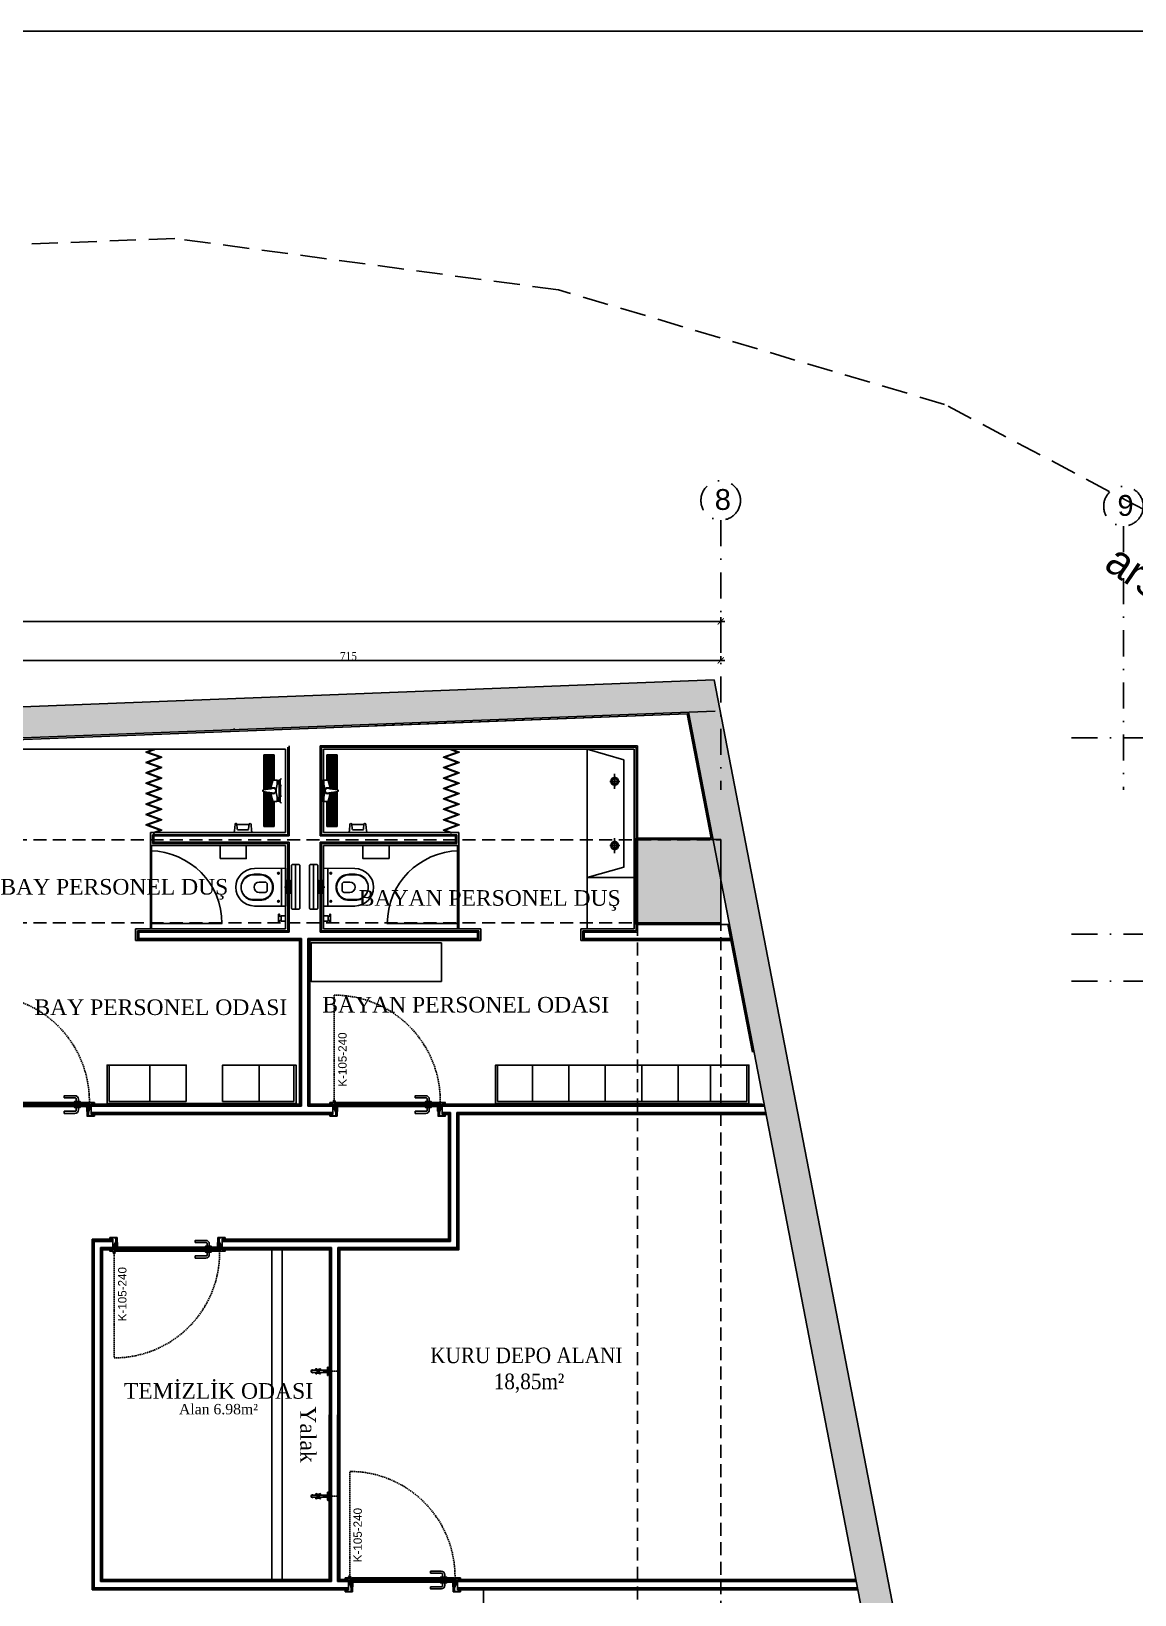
# Model space of a CAD drawing. Header units: millimetres. Extents: x -29311 to -3405, y 28913 to 42880.
# Drawn here: x -14848 to -13788, y 40453 to 41955 of the extents above; entities that cross this region are included whole.
import ezdxf
from ezdxf.enums import TextEntityAlignment as Align

# ---------------------------------------------------------------- set-up
doc = ezdxf.new("R2010")
doc.units = ezdxf.units.MM
for name, pattern in [('( Hidden )', [0.375, 0.25, -0.125]), ('ACAD_ISO07W100', [3, 0, -3]), ('AM_DIN_G_W050', [13.75, 9.75, -1.5, 1, -1.5]), ('CENTER2', [1.125, 0.75, -0.125, 0.125, -0.125]), ('DASHDOT', [1, 0.5, -0.25, 0, -0.25]), ('DASHDOT2', [0.5, 0.25, -0.125, 0, -0.125]), ('HIDDEN', [0.375, 0.25, -0.125])]:
    doc.linetypes.add(name, pattern=pattern)
for name, color, linetype in [('A-AKS', 57, 'DASHDOT'), ('A-AKS.', 57, 'DASHDOT2'), ('A-BA', 1, 'Continuous'), ('A-BA-HIDDEN', 136, 'HIDDEN'), ('A-DUVAR-ALCIPAN', 9, 'Continuous'), ('A-KAPI', 214, 'Continuous'), ('A-KAPI-AHSAP', 245, 'Continuous'), ('A-KAPI-AKSESUAR', 206, 'Continuous'), ('A-KAPI-METAL', 84, 'Continuous'), ('A-KAPI-PROFIL', 206, 'Continuous'), ('A-KAPLAMA-SERAMIK', 31, 'Continuous'), ('A-MERDIVEN', 125, 'Continuous'), ('A-MK-DRENAJ', 146, 'Continuous'), ('A-SIVA-ALCIPAN', 247, 'Continuous'), ('A-SIVA-IC', 97, 'Continuous'), ('A-TEFRIS', 251, 'Continuous'), ('A-TEFRIS-SABIT', 177, 'Continuous'), ('A-YAZI', 136, 'Continuous'), ('Duvar-200 cm', 7, 'Continuous'), ('level', 10, 'Continuous'), ('vaz_bina2', 161, 'Continuous'), ('yazı1', 7, 'Continuous'), ('Yazılar', 253, 'Continuous')]:
    doc.layers.add(name, color=color, linetype=linetype)
for name, color, linetype, lineweight in [('MS_GORINCE', 251, 'Continuous', 0), ('olcu-plan', 7, 'Continuous', 20), ('s-depo', 140, 'Continuous', 25), ('tarama-betonarme', 252, 'Continuous', 13), ('TES_SU', 150, 'Continuous', 25)]:
    doc.layers.add(name, color=color, linetype=linetype, lineweight=lineweight)
doc.styles.add('HA_SMART', font='')
doc.styles.get("Standard").update_dxf_attribs({"font": 'arial.ttf'})
doc.styles.add('text1', font='arial.ttf')
doc.styles.add('YAZ-50', font='times.ttf', dxfattribs={"width": 0.9})
doc.styles.get('HA_SMART').set_extended_font_data('Sakkal Majalla')
doc.dimstyles.new('1-50-plan', dxfattribs={"dimtxt": 8, "dimasz": 6, "dimexe": 4, "dimexo": 4, "dimgap": 0.00625, "dimtad": 1, "dimdec": 0, "dimrnd": 0.0005, "dimzin": 9, "dimdsep": 46, "dimtxsty": 'YAZ-50', "dimblk": 'ARCHTICK', "dimcen": 0.025, "dimdle": 4, "dimadec": 0, "dimazin": 0, "dimtfac": 1, "dimtdec": 0, "dimtmove": 0, "dimatfit": 3, "dimfxl": 30, "dimfxlon": 1, "dimarcsym": 0})
pattern_1 = [(45, (-65876.5644, 54657.0166), (-4.4194174, 4.4194174), []), (45, (-65872.145, 54657.0166), (-4.4194174, 4.4194174), [7.8125, -1.5625, 0, -1.5625])]

# ---------------------------------------------------------------- blocks, each defined once
blk = doc.blocks.new('ANTET')
at = {"layer": 'Yazılar', "elevation": 0}
blk.add_lwpolyline([(-18397.88, -50768.01), (-14785.5, -50768.01), (-14785.5, -52468.87), (-18397.88, -52468.87)], close=True, dxfattribs=at)
blk = doc.blocks.new('_ArchTick')
at = {"color": 0, "linetype": 'ByBlock', "const_width": 0.15}
blk.add_lwpolyline([(-0.5, -0.5), (0.5, 0.5)], dxfattribs=at)
blk = doc.blocks.new('*D548')
at = {"layer": 'DEFPOINTS', "color": 0, "transparency": 16777216}
for p in [(-14901.2, 41354.4), (-14185.7, 41350.4), (-14185.7, 41350.4)]:
    blk.add_point(p, dxfattribs=at)
at = {"layer": 'olcu-plan', "color": 0, "lineweight": -2, "transparency": 16777216}
for p, q in [((-14905.2, 41350.4), (-14181.7, 41350.4)), ((-14901.2, 41350.4), (-14901.2, 41346.4)), ((-14185.7, 41350.4), (-14185.7, 41354.4))]:
    blk.add_line(p, q, dxfattribs=at)
at = {"layer": 'olcu-plan', "color": 0, "lineweight": -2, "transparency": 16777216, "xscale": 6, "yscale": 6, "zscale": 6, "rotation": 180}
blk.add_blockref('_ArchTick', (-14901.2, 41350.4), dxfattribs=at)
at = {"layer": 'olcu-plan', "color": 0, "lineweight": -2, "transparency": 16777216, "xscale": 6, "yscale": 6, "zscale": 6}
blk.add_blockref('_ArchTick', (-14185.7, 41350.4), dxfattribs=at)
at = {"layer": 'olcu-plan', "color": 0, "transparency": 16777216, "insert": (-14543.5, 41354.5), "char_height": 8, "attachment_point": 5, "style": 'YAZ-50'}
blk.add_mtext('715', dxfattribs=at)
blk = doc.blocks.new('*D549')
at = {"layer": 'DEFPOINTS', "color": 0, "transparency": 16777216}
for p in [(-14185.7, 41387.8), (-14185.7, 41350.4), (-19055.3, 41320.3)]:
    blk.add_point(p, dxfattribs=at)
at = {"layer": 'olcu-plan', "color": 0, "lineweight": -2, "transparency": 16777216}
for p, q in [((-19059.3, 41387.8), (-14181.7, 41387.8)), ((-19055.3, 41357.8), (-19055.3, 41391.8)), ((-14185.7, 41357.8), (-14185.7, 41391.8))]:
    blk.add_line(p, q, dxfattribs=at)
at = {"layer": 'olcu-plan', "color": 0, "lineweight": -2, "transparency": 16777216, "xscale": 6, "yscale": 6, "zscale": 6, "rotation": 180}
blk.add_blockref('_ArchTick', (-19055.3, 41387.8), dxfattribs=at)
at = {"layer": 'olcu-plan', "color": 0, "lineweight": -2, "transparency": 16777216, "xscale": 6, "yscale": 6, "zscale": 6}
blk.add_blockref('_ArchTick', (-14185.7, 41387.8), dxfattribs=at)
at = {"layer": 'olcu-plan', "color": 0, "transparency": 16777216, "insert": (-16620.5, 41391.9), "char_height": 8, "attachment_point": 5, "style": 'YAZ-50'}
blk.add_mtext('4870', dxfattribs=at)
blk = doc.blocks.new('AKS')
at = {"layer": 'A-AKS.', "ltscale": 100}
for p, q in [((4869.5, 2314), (4869.5, 2054.9)), ((5256.6, 2308.4), (5256.6, 2054.9)), ((5206.6, 2104.9), (5403.8, 2104.9)), ((5206.6, 1916.2), (5403.8, 1916.2)), ((5206.6, 1871.2), (5403.8, 1871.2))]:
    blk.add_line(p, q, dxfattribs=at)
for centre in [(4869.5, 2333), (5256.6, 2327.4)]:
    blk.add_circle(centre, 19, dxfattribs=at)
at = {"layer": 'A-AKS.', "ltscale": 100, "char_height": 20, "width": 18.894, "attachment_point": 1, "style": 'text1'}
for s, insert in [('8', (4863.8, 2343.9)), ('9', (5250.8, 2338.2))]:
    blk.add_mtext(s, dxfattribs=dict(at, insert=insert))
blk = doc.blocks.new('2. bodrum kat kirişileri')
at = {"layer": 'A-BA-HIDDEN', "ltscale": 50}
for points in [[(146.6, -21214.6), (3432.1, -21214.6), (3432.1, -22464.9)], [(146.6, -21294.6), (3352.1, -21294.6), (3352.1, -22464.9)]]:
    blk.add_lwpolyline(points, dxfattribs=at)
blk = doc.blocks.new('A$C1989330F')
at = {"layer": 'A-KAPI-AKSESUAR'}
blk.add_lwpolyline([(28, 0), (-28, 0), (-28, -8), (28, -8)], close=True, dxfattribs=at)
blk.add_lwpolyline([(-125, -45), (-20, -45, 0.414214), (-10, -35), (-10, -8), (10, -8), (10, -32, -0.414214), (-23, -65), (-125, -65)], format="xyb", close=True, dxfattribs=at)
blk = doc.blocks.new('*U501')
at = {"ltscale": 12}
h = blk.add_hatch(dxfattribs=at)
h.set_pattern_fill('ANSI31', color=8, scale=5, angle=45)
h.set_pattern_definition([(90, (48.085, 20), (-15.875, 3e-15), [])])
h.paths.add_polyline_path([(1004, -130), (44, -130), (44, -160), (1004, -160)])
at = {"color": 8, "linetype": 'HIDDEN', "ltscale": 50}
blk.add_lwpolyline([(13, -176), (13, -1189, 0.417281), (1025, -166)], format="xyb", dxfattribs=at)
at = {"layer": 'A-KAPI-AHSAP'}
for points in [[(44, -165), (34, -165), (34, -148), (34, -148), (34, -125), (44, -125), (44, -165)], [(44, -125), (1004, -125)], [(1004, -165), (1004, -125), (1014, -125), (1014, -165), (1014, -165), (1014, -165), (1004, -165)], [(1004, -165), (44, -165)]]:
    blk.add_lwpolyline(points, dxfattribs=at)
blk.add_lwpolyline([(1004, -130), (44, -130), (44, -160), (1004, -160)], close=True, dxfattribs=at)
at = {"layer": 'A-KAPI-AKSESUAR'}
for radius in [10, 5, 4]:
    blk.add_circle((12, -175), radius, dxfattribs=at)
at = {"layer": 'A-KAPI-METAL'}
for points in [[(-29, -33), (39, -33, -0.414214), (40, -34), (40, -96), (38, -96), (38, -36, 0.414214), (38, -35), (-28, -35, 0.414214), (-28, -36), (-28, -47, 0.414214), (-28, -48), (-20, -48), (-20, -50), (-29, -50, -0.414214), (-30, -49), (-30, -34, -0.414214)], [(-30, -151, -0.414214), (-29, -150), (-20, -150), (-20, -152), (-28, -152, 0.414214), (-28, -152), (-28, -162, 0.414214), (-28, -163), (27, -163, 0.414214), (27, -162), (27, -105, -0.414214), (28, -104), (41, -104, -0.414154), (42, -105), (42, -119), (42, -95), (42, -81), (42, -95), (40, -95), (40, -81, -1), (44, -81), (44, -120, -0.934642), (40, -119), (40, -106, 0.414214), (40, -106), (30, -106, 0.414214), (29, -106), (29, -164, -0.414214), (28, -165), (-29, -165, -0.414214), (-30, -164)], [(1078, -151, 0.414214), (1077, -150), (1068, -150), (1068, -152), (1076, -152, -0.414214), (1076, -152), (1076, -162, -0.414214), (1076, -163), (1022, -163, -0.414214), (1021, -162), (1021, -104, 0.414214), (1020, -103), (1007, -103, 0.414154), (1006, -104), (1006, -119), (1006, -95), (1006, -81), (1006, -95), (1008, -95), (1008, -81, 1), (1004, -81), (1004, -120, 0.938583), (1008, -119), (1008, -105, -0.414214), (1009, -105), (1019, -105, -0.414214), (1019, -105), (1019, -164, 0.414214), (1020, -165), (1077, -165, 0.414214), (1078, -164)], [(1077, -33), (1009, -33, 0.414214), (1008, -34), (1008, -96), (1010, -96), (1010, -36, -0.414214), (1011, -35), (1076, -35, -0.414214), (1076, -36), (1076, -47, -0.414214), (1076, -48), (1068, -48), (1068, -50), (1077, -50, 0.414214), (1078, -49), (1078, -34, 0.414214)]]:
    blk.add_lwpolyline(points, format="xyb", close=True, dxfattribs=at)
at = {"layer": 'A-KAPI-PROFIL'}
for points in [[(16, -101), (27, -70), (27, -36), (37, -36), (37, -72), (26, -104), (26, -163), (16, -163)], [(1032, -101), (1021, -70), (1021, -44), (1011, -44), (1011, -72), (1022, -104), (1022, -163), (1032, -163)]]:
    blk.add_lwpolyline(points, close=True, dxfattribs=at)
for points in [[(36, -37), (37, -37), (37, -52), (30, -66), (30, -90), (37, -90), (37, -91), (29, -91), (29, -66), (36, -52), (36, -37)], [(1012, -37), (1011, -37), (1011, -52), (1018, -66), (1018, -90), (1011, -90), (1011, -91), (1019, -91), (1019, -66), (1012, -52), (1012, -37)]]:
    blk.add_lwpolyline(points, dxfattribs=at)
at = {"layer": 'A-KAPI-PROFIL', "color": 8}
for points in [[(40, -111, 0.414214), (38, -109), (31, -109, 0.414214), (29, -111), (29, -122, 0.414214), (31, -124), (45, -124, 0.414214), (46, -123), (46, -120, 1), (44, -120), (44, -121), (40, -121)], [(1019, -111, 0.414214), (1017, -109), (1010, -109, 0.414214), (1008, -111), (1008, -121), (1004, -121), (1004, -120, 1), (1002, -120), (1002, -123, 0.414214), (1003, -124), (1014, -124), (1017, -124, 0.414214), (1019, -122)]]:
    blk.add_lwpolyline(points, format="xyb", close=True, dxfattribs=at)
at = {"layer": 'DEFPOINTS', "linetype": 'ByBlock', "ltscale": 12}
for p, q in [((0, -50), (0, -150)), ((1048, -50), (1048, -125))]:
    blk.add_line(p, q, dxfattribs=at)
at = {"ltscale": 12, "xscale": -1, "rotation": 180}
blk.add_blockref('A$C1989330F', (916, -125), dxfattribs=at)
at = {"ltscale": 12}
blk.add_blockref('A$C1989330F', (916, -165), dxfattribs=at)
blk = doc.blocks.new('2 Lİ LAVABOO')
at = {"layer": 'A-TEFRIS-SABIT', "color": 4, "linetype": 'AM_DIN_G_W050', "ltscale": 2}
for p, q in [((88829.3, 15555.6), (88843.7, 15555.6)), ((88831.8, 15555.8), (88841.3, 15555.8)), ((88836.5, 15560.6), (88836.5, 15551)), ((88905.4, 15555.6), (88891, 15555.6)), ((88902.9, 15555.8), (88893.4, 15555.8)), ((88898.2, 15560.6), (88898.2, 15551))]:
    blk.add_line(p, q, dxfattribs=at)
at = {"layer": 'A-TEFRIS-SABIT'}
for points in [[(88805.7, 15574.4), (88805.7, 15529.3), (88929, 15529.3), (88929, 15574.4)], [(88815.7, 15564.4), (88805.7, 15529.3), (88929, 15529.3), (88919, 15564.4)]]:
    blk.add_lwpolyline(points, close=True, dxfattribs=at)
for centre, radius in [((88836.5, 15555.8), 3.75), ((88836.5, 15555.8), 2.6), ((88898.2, 15555.8), 3.75), ((88898.2, 15555.8), 2.6)]:
    blk.add_circle(centre, radius, dxfattribs=at)
blk = doc.blocks.new('*U577')
at = {"ltscale": 12}
h = blk.add_hatch(dxfattribs=at)
h.set_pattern_fill('ANSI31', color=8, scale=5, angle=45)
h.set_pattern_definition([(90, (50, 20), (-15.875, 3e-15), [])])
h.paths.add_polyline_path([(1006, -130), (44, -130), (44, -160), (1006, -160)])
at = {"color": 8, "linetype": 'HIDDEN', "ltscale": 50}
blk.add_lwpolyline([(13, -176), (13, -1196, 0.417281), (1032, -166)], format="xyb", dxfattribs=at)
at = {"layer": 'A-KAPI-AHSAP'}
for points in [[(44, -165), (34, -165), (34, -148), (34, -148), (34, -125), (44, -125), (44, -165)], [(44, -125), (1006, -125)], [(1006, -165), (1006, -125), (1016, -125), (1016, -165), (1016, -165), (1016, -165), (1006, -165)], [(1006, -165), (44, -165)]]:
    blk.add_lwpolyline(points, dxfattribs=at)
blk.add_lwpolyline([(1006, -130), (44, -130), (44, -160), (1006, -160)], close=True, dxfattribs=at)
at = {"layer": 'A-KAPI-AKSESUAR'}
for radius in [10, 5, 4]:
    blk.add_circle((12, -175), radius, dxfattribs=at)
at = {"layer": 'A-KAPI-METAL'}
for points in [[(-29, -33), (39, -33, -0.414214), (40, -34), (40, -96), (38, -96), (38, -36, 0.414214), (38, -35), (-28, -35, 0.414214), (-28, -36), (-28, -47, 0.414214), (-28, -48), (-20, -48), (-20, -50), (-29, -50, -0.414214), (-30, -49), (-30, -34, -0.414214)], [(-30, -151, -0.414214), (-29, -150), (-20, -150), (-20, -152), (-28, -152, 0.414214), (-28, -152), (-28, -162, 0.414214), (-28, -163), (27, -163, 0.414214), (27, -162), (27, -105, -0.414214), (28, -104), (41, -104, -0.414154), (42, -105), (42, -119), (42, -95), (42, -81), (42, -95), (40, -95), (40, -81, -1), (44, -81), (44, -120, -0.934642), (40, -119), (40, -106, 0.414214), (40, -106), (30, -106, 0.414214), (29, -106), (29, -164, -0.414214), (28, -165), (-29, -165, -0.414214), (-30, -164)], [(1080, -151, 0.414214), (1079, -150), (1070, -150), (1070, -152), (1078, -152, -0.414214), (1078, -152), (1078, -162, -0.414214), (1078, -163), (1023, -163, -0.414214), (1023, -162), (1023, -104, 0.414214), (1022, -103), (1009, -103, 0.414154), (1008, -104), (1008, -119), (1008, -95), (1008, -81), (1008, -95), (1010, -95), (1010, -81, 1), (1006, -81), (1006, -120, 0.938583), (1010, -119), (1010, -105, -0.414214), (1010, -105), (1020, -105, -0.414214), (1021, -105), (1021, -164, 0.414214), (1022, -165), (1079, -165, 0.414214), (1080, -164)], [(1079, -33), (1011, -33, 0.414214), (1010, -34), (1010, -96), (1012, -96), (1012, -36, -0.414214), (1012, -35), (1078, -35, -0.414214), (1078, -36), (1078, -47, -0.414214), (1078, -48), (1070, -48), (1070, -50), (1079, -50, 0.414214), (1080, -49), (1080, -34, 0.414214)]]:
    blk.add_lwpolyline(points, format="xyb", close=True, dxfattribs=at)
at = {"layer": 'A-KAPI-PROFIL'}
for points in [[(16, -101), (27, -70), (27, -36), (37, -36), (37, -72), (26, -104), (26, -163), (16, -163)], [(1034, -101), (1023, -70), (1023, -44), (1013, -44), (1013, -72), (1024, -104), (1024, -163), (1034, -163)]]:
    blk.add_lwpolyline(points, close=True, dxfattribs=at)
for points in [[(36, -37), (37, -37), (37, -52), (30, -66), (30, -90), (37, -90), (37, -91), (29, -91), (29, -66), (36, -52), (36, -37)], [(1014, -37), (1013, -37), (1013, -52), (1020, -66), (1020, -90), (1013, -90), (1013, -91), (1021, -91), (1021, -66), (1014, -52), (1014, -37)]]:
    blk.add_lwpolyline(points, dxfattribs=at)
at = {"layer": 'A-KAPI-PROFIL', "color": 8}
for points in [[(40, -111, 0.414214), (38, -109), (31, -109, 0.414214), (29, -111), (29, -122, 0.414214), (31, -124), (45, -124, 0.414214), (46, -123), (46, -120, 1), (44, -120), (44, -121), (40, -121)], [(1021, -111, 0.414214), (1019, -109), (1012, -109, 0.414214), (1010, -111), (1010, -121), (1006, -121), (1006, -120, 1), (1004, -120), (1004, -123, 0.414214), (1005, -124), (1016, -124), (1019, -124, 0.414214), (1021, -122)]]:
    blk.add_lwpolyline(points, format="xyb", close=True, dxfattribs=at)
at = {"layer": 'DEFPOINTS', "linetype": 'ByBlock', "ltscale": 12}
for p, q in [((0, -50), (0, -150)), ((1050, -50), (1050, -125))]:
    blk.add_line(p, q, dxfattribs=at)
at = {"ltscale": 12, "xscale": -1, "rotation": 180}
blk.add_blockref('A$C1989330F', (916, -125), dxfattribs=at)
at = {"ltscale": 12}
blk.add_blockref('A$C1989330F', (916, -165), dxfattribs=at)
blk = doc.blocks.new('mus-pl1')
at = {"color": 0, "linetype": 'ByBlock'}
for p, q in [((-0.6, -9.4), (-1, -9.3)), ((-1, -9.9), (-0.6, -9.7)), ((-0.2, -8.9), (-0.3, -8.5)), ((-0.3, -10.6), (-0.2, -10.2)), ((0.2, -8.9), (0.3, -8.5)), ((0.3, -10.6), (0.2, -10.2)), ((0.6, -9.4), (1, -9.3)), ((1, -9.9), (0.6, -9.7))]:
    blk.add_line(p, q, dxfattribs=at)
blk.add_lwpolyline([(4, 0), (4, -0.2, -0.414214), (3.7, -0.5), (-3.7, -0.5, -0.414214), (-4, -0.2), (-4, 0)], format="xyb", close=True, dxfattribs=at)
at = {"color": 0, "linetype": 'ACAD_ISO07W100', "ltscale": 0.01}
blk.add_lwpolyline([(0, -5), (0, 9.3)], dxfattribs=at)
at = {"color": 0, "linetype": 'ByBlock'}
for points in [[(-1, -9.3), (-1.8, -8.4)], [(-1.8, -10.7), (-1, -9.9)], [(1.3, -0.5), (1.3, -0.8), (-1.3, -0.8), (-1.3, -0.5)], [(-1.1, -7.7), (-0.3, -8.5)], [(-0.3, -10.6), (-1.1, -11.4)], [(-1, -7.8), (-1, -0.8)], [(0.3, -8.5), (1.1, -7.7)], [(1.1, -11.4), (0.3, -10.6)], [(1.8, -8.4), (1, -9.3)], [(1, -9.9), (1.8, -10.7)]]:
    blk.add_lwpolyline(points, dxfattribs=at)
for points in [[(-1.7, -8.5, 0.074817), (-1.8, -9.1), (-1.8, -10.1, 0.074817), (-1.7, -10.6, 0.080067)], [(-1, -7.2, 0.039052), (-1.3, -7.4)], [(-1.3, -11.8, 0.039052), (-1, -11.9, 0.258777)], [(1, -11.3), (1, -15, -1), (-1, -15), (-1, -11.3)], [(1, -0.8), (1, -7.8, -0.381119)], [(1.3, -7.4, 0.039051), (1, -7.2)], [(1, -11.9, 0.039051), (1.3, -11.8)], [(1.7, -10.6, 0.074817), (1.8, -10.1), (1.8, -9.1, 0.074817), (1.7, -8.5, 0.080066)]]:
    blk.add_lwpolyline(points, format="xyb", dxfattribs=at)
for radius in [0.65, 0.45]:
    blk.add_circle((0, -9.6), radius, dxfattribs=at)
for centre, radius, start, end in [((-1.8, -7.8), 0.65, 5.2849, 264.7151), ((-1.8, -11.3), 0.65, 95.2849, 354.7151), ((0, -15), 1.4, 140.2849, 39.7151), ((0, -15), 1.3, 140.2849, 39.7151), ((0, -9.6), 1.05, 73.4369, 196.5631), ((0, -9.6), 1.05, 253.4369, 16.5631), ((1.8, -7.8), 0.65, 275.2849, 174.7151), ((1.8, -11.3), 0.65, 185.2849, 84.7151)]:
    blk.add_arc(centre, radius, start, end, dxfattribs=at)
blk = doc.blocks.new('DUS')
at = {"layer": 'A-MK-DRENAJ'}
for p, q in [((86675, -29215), (86775, -29215)), ((86675, -29458), (86675, -29215)), ((86775, -29544), (86775, -29215)), ((86709, -29538), (86755, -29538)), ((86725, -29583), (86755, -29583)), ((86755, -29543), (86755, -29538)), ((86755, -29583), (86755, -29578)), ((86775, -29905), (86775, -29577)), ((86675, -29905), (86675, -29663)), ((86695, -29883), (86695, -29878)), ((86755, -29878), (86695, -29878)), ((86755, -29883), (86695, -29883)), ((86755, -29883), (86755, -29878)), ((86675, -29905), (86775, -29905))]:
    blk.add_line(p, q, dxfattribs=at)
for points in [[(86765, -29225), (86685, -29225), (86685, -29458)], [(86765, -29543), (86765, -29225)], [(86685, -29663), (86685, -29895), (86765, -29895), (86765, -29578)], [(86700, -29503), (86755, -29503), (86755, -29498), (86699, -29498)], [(86705, -29523), (86755, -29523), (86755, -29518), (86704, -29518)], [(86700, -29618), (86755, -29618), (86755, -29623), (86699, -29623)], [(86705, -29598), (86755, -29598), (86755, -29603), (86704, -29603)]]:
    blk.add_lwpolyline(points, dxfattribs=at)
for points in [[(86755, -29238), (86695, -29238), (86695, -29243), (86755, -29243)], [(86755, -29258), (86695, -29258), (86695, -29263), (86755, -29263)], [(86755, -29278), (86695, -29278), (86695, -29283), (86755, -29283)], [(86755, -29298), (86695, -29298), (86695, -29303), (86755, -29303)], [(86755, -29318), (86695, -29318), (86695, -29323), (86755, -29323)], [(86755, -29338), (86695, -29338), (86695, -29343), (86755, -29343)], [(86755, -29358), (86695, -29358), (86695, -29363), (86755, -29363)], [(86755, -29378), (86695, -29378), (86695, -29383), (86755, -29383)], [(86755, -29398), (86695, -29398), (86695, -29403), (86755, -29403)], [(86755, -29418), (86695, -29418), (86695, -29423), (86755, -29423)], [(86755, -29438), (86695, -29438), (86695, -29443), (86755, -29443)], [(86755, -29458), (86695, -29458), (86695, -29463), (86755, -29463)], [(86755, -29478), (86695, -29478), (86695, -29483), (86755, -29483)], [(86695, -29638), (86755, -29638), (86755, -29643), (86695, -29643)], [(86695, -29658), (86755, -29658), (86755, -29663), (86695, -29663)], [(86695, -29678), (86755, -29678), (86755, -29683), (86695, -29683)], [(86695, -29698), (86755, -29698), (86755, -29703), (86695, -29703)], [(86695, -29718), (86755, -29718), (86755, -29723), (86695, -29723)], [(86695, -29738), (86755, -29738), (86755, -29743), (86695, -29743)], [(86695, -29758), (86755, -29758), (86755, -29763), (86695, -29763)], [(86695, -29778), (86755, -29778), (86755, -29783), (86695, -29783)], [(86695, -29798), (86755, -29798), (86755, -29803), (86695, -29803)], [(86695, -29818), (86755, -29818), (86755, -29823), (86695, -29823)], [(86695, -29838), (86755, -29838), (86755, -29843), (86695, -29843)], [(86695, -29858), (86755, -29858), (86755, -29863), (86695, -29863)]]:
    blk.add_lwpolyline(points, close=True, dxfattribs=at)
at = {"layer": 'A-TEFRIS-SABIT'}
for p, q in [((86617, -29449), (86605, -29446)), ((86617, -29507), (86605, -29510)), ((86618, -29451), (86623, -29465)), ((86618, -29505), (86618, -29451)), ((86618, -29505), (86623, -29491)), ((86623, -29465), (86630, -29465)), ((86623, -29491), (86623, -29465)), ((86623, -29491), (86630, -29491)), ((86630, -29462), (86646, -29462)), ((86630, -29494), (86630, -29462)), ((86630, -29494), (86646, -29494)), ((86633, -29480), (86633, -29476)), ((86633, -29476), (86643, -29476)), ((86633, -29480), (86643, -29480)), ((86643, -29480), (86643, -29476)), ((86646, -29494), (86646, -29462)), ((86648, -29462), (86648, -29497)), ((86684, -29458), (86651, -29458)), ((86689, -29462), (86710, -29542)), ((86689, -29659), (86710, -29579)), ((86780, -29553), (86708, -29541)), ((86780, -29568), (86708, -29579)), ((86725, -29583), (86709, -29583)), ((86719, -29578), (86774, -29578)), ((86721, -29543), (86774, -29543)), ((86776, -29546), (86776, -29552)), ((86776, -29568), (86776, -29575)), ((86785, -29559), (86785, -29562)), ((86617, -29614), (86605, -29611)), ((86617, -29672), (86605, -29675)), ((86618, -29616), (86618, -29670)), ((86618, -29616), (86623, -29630)), ((86618, -29670), (86623, -29656)), ((86623, -29630), (86623, -29656)), ((86623, -29630), (86630, -29630)), ((86623, -29656), (86630, -29656)), ((86630, -29659), (86630, -29627)), ((86630, -29627), (86646, -29627)), ((86630, -29659), (86646, -29659)), ((86633, -29641), (86643, -29641)), ((86633, -29645), (86633, -29641)), ((86633, -29645), (86643, -29645)), ((86643, -29645), (86643, -29641)), ((86646, -29659), (86646, -29627)), ((86648, -29624), (86648, -29659)), ((86651, -29663), (86684, -29663)), ((86895, -29945), (86898, -29883)), ((86908, -29875), (86907, -29875)), ((86921, -29927), (86917, -29883)), ((87033, -29884), (86917, -29884)), ((87030, -29927), (87033, -29883)), ((87042, -29875), (87043, -29875)), ((87056, -29945), (87052, -29883)), ((86885, -29960), (86885, -29962)), ((87065, -29962), (86885, -29962)), ((87021, -29935), (86930, -29935)), ((87065, -29960), (87065, -29962))]:
    blk.add_line(p, q, dxfattribs=at)
for points in [[(86616, -29614), (86616, -29507)], [(86627, -29630), (86627, -29491)]]:
    blk.add_lwpolyline(points, dxfattribs=at)
for centre, radius, start, end in [((86617, -29451), 1.72, 0, 75.2172), ((86617, -29505), 1.72, 284.7828, 0), ((86651, -29462), 3.44, 90, 180), ((86651, -29497), 2.75, 180, 194.9439), ((86414, -29560), 242, 345.0561, 14.9439), ((86685, -29560), 28.5, 48.0007, 312.4931), ((86685, -29560), 25.4, 57.3273, 303.3883), ((86684, -29464), 5.5, 20.7017, 90), ((86703, -29532), 8.8, 237.3273, 260.9428), ((86703, -29589), 8.8, 99.0803, 123.3883), ((86710, -29533), 8.8, 228.0007, 260.9428), ((86710, -29588), 8.8, 99.0803, 132.4931), ((86774, -29546), 2.2, 0, 90), ((86774, -29575), 2.2, 270, 0), ((86779, -29559), 5.85, 0, 83.7681), ((86779, -29562), 5.85, 276.2319, 0), ((86617, -29616), 1.72, 0, 75.2172), ((86617, -29670), 1.72, 284.7828, 0), ((86651, -29624), 2.75, 165.0561, 180), ((86651, -29659), 3.44, 180, 270), ((86684, -29657), 5.5, 270, 339.2983)]:
    blk.add_arc(centre, radius, start, end, dxfattribs=at)
for centre, major_axis, ratio, start_param, end_param in [((86633, -29469), (0, -7.2), 0.382482, 3.141593, 6.283185), ((86643, -29487), (0, 7.2), 0.382482, 3.141593, 6.283185), ((86633, -29634), (0, -7.2), 0.382482, 3.141593, 6.283185), ((86643, -29652), (0, 7.2), 0.382482, 3.141593, 6.283185), ((86907, -29884), (-6.36, 6.36), 1, -0.785398, 0.711459), ((86908, -29884), (6.36, 6.36), 1, 5.571726, 7.068583), ((87042, -29884), (-6.36, 6.36), 1, -0.785398, 0.711459), ((87043, -29884), (6.36, 6.36), 1, 5.571726, 7.068583), ((86894, -29960), (6.36, 6.36), 1, 1.268279, 2.356194), ((86886, -29944), (6.36, 6.36), 1, 4.409872, 5.423848), ((86930, -29926), (6.36, 6.36), 1, 2.430134, 3.926991), ((87021, -29926), (-6.36, 6.36), 1, 2.356194, 3.853052), ((87065, -29944), (-6.36, 6.36), 1, 0.859337, 1.873313), ((87056, -29960), (-6.36, 6.36), 1, 3.926991, 5.014906)]:
    blk.add_ellipse(centre, major_axis=major_axis, ratio=ratio, start_param=start_param, end_param=end_param, dxfattribs=at)
at = {"layer": 'A-TEFRIS-SABIT', "extrusion": (0, 0, -1)}
for centre, major_axis in [((86633, -29487), (0, 7.2)), ((86643, -29469), (0, -7.2)), ((86633, -29652), (0, 7.2)), ((86643, -29634), (0, -7.2))]:
    blk.add_ellipse(centre, major_axis=major_axis, ratio=0.382482, start_param=3.141593, end_param=6.283185, dxfattribs=at)
at = {"layer": 'MS_GORINCE'}
for p, q in [((86709, -29583), (86725, -29583)), ((86717, -29578), (86725, -29578)), ((86725, -29578), (86717, -29578))]:
    blk.add_line(p, q, dxfattribs=at)
blk = doc.blocks.new('A$C7B0C6078')
for p, q in [((172, 301), (233, 301)), ((177, 307), (233, 307)), ((440, 362), (440, 3)), ((176, 183), (176, 183)), ((282, 233), (226, 233)), ((302, 213), (302, 153)), ((172, 64), (233, 64)), ((177, 58), (233, 58)), ((282, 133), (226, 133))]:
    blk.add_line(p, q)
at = {"color": 4, "linetype": 'CENTER2', "ltscale": 30}
for p, q in [((421, 318), (399, 318)), ((410, 306), (410, 329)), ((489, 183), (469, 183)), ((421, 48), (399, 48)), ((410, 59), (410, 36))]:
    blk.add_line(p, q, dxfattribs=at)
blk.add_lwpolyline([(480, 362, 0.416782), (477, 365), (180, 363, 1), (180, 3), (477, 0, 0.416585), (480, 3)], format="xyb", close=True)
for centre in [(410, 318), (410, 48)]:
    blk.add_circle(centre, 8)
for centre, radius, start, end in [((175, 183), 125, 88.9853, 271.0147), ((170, 183), 119, 88.9853, 271.0147), ((235, 183), 125, 268.9853, 91.0147), ((235, 183), 119, 268.9853, 91.0147), ((443, 362), 3, 90.4828, 180), ((226, 183), 50, 90, 180), ((226, 183), 50, 180, 270), ((282, 213), 20, 0, 90), ((282, 153), 20, 270, 0), ((443, 3), 3, 180, 269.5172)]:
    blk.add_arc(centre, radius, start, end)
blk = doc.blocks.new('perde')
at = {"layer": 'A-KAPI', "linetype": 'Continuous'}
for points in [[(86092.2, 21062.6), (86094.7, 21055.7), (86099.7, 21069.5), (86104.7, 21055.7), (86109.7, 21069.5), (86114.7, 21055.7), (86119.7, 21069.5), (86124.7, 21055.7), (86129.7, 21069.5), (86134.7, 21055.7), (86139.7, 21069.5), (86144.7, 21055.7), (86149.7, 21069.5), (86154.7, 21055.7), (86159.7, 21069.5), (86164.7, 21055.7), (86169.7, 21069.5), (86172.2, 21062.6)], [(86092.2, 21061.2), (86094.7, 21054.3), (86099.7, 21068), (86104.7, 21054.3), (86109.7, 21068), (86114.7, 21054.3), (86119.7, 21068), (86124.7, 21054.3), (86129.7, 21068), (86134.7, 21054.3), (86139.7, 21068), (86144.7, 21054.3), (86149.7, 21068), (86154.7, 21054.3), (86159.7, 21068), (86164.7, 21054.3), (86169.7, 21068), (86172.2, 21061.2)]]:
    blk.add_lwpolyline(points, dxfattribs=at)
at = {"layer": 'A-KAPI', "linetype": 'Continuous', "lineweight": 30}
for points in [[(86092.2, 21062.6), (86092.2, 21061.2)], [(86172.2, 21062.6), (86172.2, 21061.2)]]:
    blk.add_lwpolyline(points, dxfattribs=at)

msp = doc.modelspace()

# ---------------------------------------------------------------- hatches: boundary and pattern name
at = {"layer": 'tarama-betonarme'}
h = msp.add_hatch(dxfattribs=at)
h.set_pattern_fill('ANSI35', color=256, scale=25, style=0)
h.set_pattern_definition(pattern_1)
h.paths.add_polyline_path([(-18785.37, 39307.05), (-19021.29, 41114.45), (-14216.73, 41300.68), (-13835.02, 39324.64)], flags=16)
h.paths.add_polyline_path([(-18811.7, 39276.95), (-19055.29, 41143.15), (-14192.15, 41331.65), (-13798.7, 39294.77)])
h = msp.add_hatch(dxfattribs=at)
h.set_pattern_fill('ANSI35', color=256, scale=25, style=0)
h.set_pattern_definition(pattern_1)
h.paths.add_polyline_path([(-15811.24, 41178.15), (-15731.24, 41178.15), (-15731.24, 41098.15), (-15811.24, 41098.15)])
h.paths.add_polyline_path([(-16641.24, 41178.15), (-16561.24, 41178.15), (-16561.24, 41098.15), (-16641.24, 41098.15)])
h.paths.add_polyline_path([(-17471.24, 41178.15), (-17391.24, 41178.15), (-17391.24, 41098.15), (-17471.24, 41098.15)])
h.paths.add_polyline_path([(-14265.74, 41178.15), (-14185.74, 41178.15), (-14185.74, 41098.15), (-14265.74, 41098.15)])

# ---------------------------------------------------------------- linework, layer by layer
at = {"layer": 'A-BA'}
for p, q in [((-18152.31, 41178.15), (-14192.15, 41331.65)), ((-13798.7, 39294.77), (-14192.15, 41331.65)), ((-18125.74, 41149.16), (-14190.99, 41301.68)), ((-13835.02, 39324.64), (-14216.73, 41300.68))]:
    msp.add_line(p, q, dxfattribs=at)
msp.add_lwpolyline([(-14265.74, 41178.15), (-14185.74, 41178.15), (-14185.74, 41098.15), (-14265.74, 41098.15)], close=True, dxfattribs=at)
msp.add_lwpolyline([(-14265.74, 41178.15), (-14185.74, 41178.15), (-14185.74, 41098.15), (-14265.74, 41098.15)], close=True, dxfattribs=at)
msp.add_lwpolyline([(-14265.74, 41178.15), (-14185.74, 41178.15), (-14185.74, 41098.15), (-14265.74, 41098.15)], close=True, dxfattribs=at)
at = {"layer": 'A-DUVAR-ALCIPAN'}
for points in [[(-14601.85, 41182.95), (-14601.85, 41266.95)], [(-14600.6, 41181.7), (-14600.6, 41268.2)], [(-14570.6, 41181.7), (-14570.6, 41268.2)], [(-14570.6, 41268.2), (-14265.74, 41268.2)], [(-14570.6, 41266.95), (-14266.99, 41266.95)], [(-14569.35, 41181.7), (-14569.35, 41266.95)], [(-14266.99, 41090.45), (-14266.99, 41266.95)], [(-14265.74, 41089.2), (-14265.74, 41268.2)], [(-14731.85, 41174.45), (-14731.85, 41182.95)], [(-14731.85, 41182.95), (-14601.85, 41182.95)], [(-14730.6, 41174.45), (-14730.6, 41182.95)], [(-14730.6, 41181.7), (-14600.6, 41181.7)], [(-14730.6, 41175.7), (-14600.6, 41175.7)], [(-14600.6, 41089.2), (-14600.6, 41175.7)], [(-14570.6, 41181.7), (-14440.6, 41181.7)], [(-14570.6, 41089.2), (-14570.6, 41175.7)], [(-14570.6, 41175.7), (-14440.6, 41175.7)], [(-14569.35, 41182.95), (-14439.35, 41182.95)], [(-14569.35, 41089.2), (-14569.35, 41175.7)], [(-14440.6, 41174.45), (-14440.6, 41182.95)], [(-14439.35, 41174.45), (-14439.35, 41182.95)], [(-14731.85, 41174.45), (-14601.85, 41174.45)], [(-14601.85, 41089.2), (-14601.85, 41174.45)], [(-14569.35, 41174.45), (-14439.35, 41174.45)], [(-14746.08, 41090.45), (-14601.85, 41090.45)], [(-14746.08, 41090.45), (-14746.08, 41081.95)], [(-14744.83, 41090.45), (-14744.83, 41081.95)], [(-14744.83, 41089.2), (-14600.6, 41089.2)], [(-14570.6, 41089.2), (-14419.38, 41089.2)], [(-14569.35, 41090.45), (-14418.13, 41090.45)], [(-14419.38, 41090.45), (-14419.38, 41081.95)], [(-14418.13, 41090.45), (-14418.13, 41081.95)], [(-14318.13, 41090.45), (-14266.99, 41090.45)], [(-14318.13, 41090.45), (-14318.13, 41081.95)], [(-14316.88, 41090.45), (-14316.88, 41081.95)], [(-14316.88, 41089.2), (-14265.74, 41089.2)], [(-14746.08, 41081.95), (-14588.6, 41081.95)], [(-14744.83, 41083.2), (-14588.6, 41083.2)], [(-14589.85, 41081.95), (-14589.85, 40922.15)], [(-14588.6, 41083.2), (-14588.6, 40922.15)], [(-14582.6, 41083.2), (-14419.38, 41083.2)], [(-14582.6, 41083.2), (-14582.6, 40922.15)], [(-14582.6, 41081.95), (-14418.13, 41081.95)], [(-14581.35, 41081.95), (-14581.35, 40922.15)], [(-14318.13, 41081.95), (-14174.48, 41081.95)], [(-14316.88, 41083.2), (-14174.72, 41083.2)], [(-14790.68, 40923.4), (-14589.85, 40923.4)], [(-14790.68, 40922.15), (-14588.6, 40922.15)], [(-14582.6, 40922.15), (-14558.4, 40922.15)], [(-14581.35, 40923.4), (-14558.4, 40923.4)], [(-14453.4, 40923.4), (-14143.85, 40923.4)], [(-14453.4, 40922.15), (-14143.61, 40922.15)], [(-14790.68, 40916.15), (-14558.4, 40916.15)], [(-14790.68, 40914.9), (-14558.4, 40914.9)], [(-14453.4, 40916.15), (-14445.29, 40916.15)], [(-14453.4, 40914.9), (-14445.29, 40914.9)], [(-14446.57, 40793.4), (-14446.54, 40914.9)], [(-14445.32, 40792.15), (-14445.29, 40916.15)], [(-14439.32, 40786.15), (-14439.29, 40916.15)], [(-14439.29, 40916.15), (-14142.06, 40916.15)], [(-14439.29, 40914.9), (-14142.06, 40914.9)], [(-14438.07, 40784.9), (-14438.04, 40914.9)], [(-14788.99, 40793.4), (-14788.99, 40458.01)], [(-14788.99, 40793.4), (-14769.8, 40793.4)], [(-14788.99, 40792.15), (-14769.8, 40792.15)], [(-14787.74, 40792.15), (-14787.74, 40459.26)], [(-14781.74, 40465.26), (-14781.74, 40786.15)], [(-14781.74, 40786.15), (-14769.8, 40786.15)], [(-14780.49, 40466.51), (-14780.49, 40786.15)], [(-14780.49, 40784.9), (-14769.8, 40784.9)], [(-14769.8, 40794.15), (-14769.8, 40784.15)], [(-14664.99, 40794.15), (-14664.99, 40784.15)], [(-14664.99, 40793.4), (-14445.32, 40793.4)], [(-14664.99, 40792.15), (-14445.32, 40792.15)], [(-14664.99, 40786.15), (-14559.84, 40786.15)], [(-14664.99, 40784.9), (-14559.84, 40784.9)], [(-14561.18, 40466.51), (-14561.09, 40784.9)], [(-14559.93, 40465.26), (-14559.84, 40786.15)], [(-14553.93, 40465.26), (-14553.84, 40786.15)], [(-14553.84, 40786.15), (-14438.07, 40786.15)], [(-14553.84, 40784.9), (-14438.07, 40784.9)], [(-14552.68, 40466.51), (-14552.59, 40784.9)], [(-14788.99, 40458.01), (-14543.6, 40458.01)], [(-14787.74, 40459.26), (-14543.6, 40459.26)], [(-14781.74, 40465.26), (-14559.93, 40465.26)], [(-14780.49, 40466.51), (-14559.93, 40466.51)], [(-14553.93, 40466.51), (-14543.6, 40466.51)], [(-14553.93, 40465.26), (-14543.6, 40465.26)], [(-14438.79, 40466.51), (-14055.59, 40466.51)], [(-14438.79, 40465.26), (-14055.35, 40465.26)], [(-14438.79, 40459.26), (-14054.19, 40459.26)], [(-14438.79, 40458.01), (-14053.95, 40458.01)]]:
    msp.add_lwpolyline(points, dxfattribs=at)
at = {"layer": 'A-KAPLAMA-SERAMIK'}
for points in [[(-14897.24, 41264.95), (-14603.85, 41264.95)], [(-14603.85, 41184.95), (-14603.85, 41264.95)], [(-14567.35, 41184.95), (-14567.35, 41264.95)], [(-14567.35, 41264.95), (-14268.99, 41264.95)], [(-14268.99, 41092.45), (-14268.99, 41264.95)], [(-14733.85, 41172.45), (-14733.85, 41184.95)], [(-14733.85, 41184.95), (-14603.85, 41184.95)], [(-14567.35, 41184.95), (-14437.35, 41184.95)], [(-14437.35, 41172.45), (-14437.35, 41184.95)], [(-14733.85, 41172.45), (-14603.85, 41172.45)], [(-14603.85, 41092.45), (-14603.85, 41172.45)], [(-14567.35, 41092.45), (-14567.35, 41172.45)], [(-14567.35, 41172.45), (-14437.35, 41172.45)], [(-14748.08, 41092.45), (-14603.85, 41092.45)], [(-14748.08, 41092.45), (-14603.85, 41092.45)], [(-14748.08, 41092.45), (-14748.08, 41081.2)], [(-14567.35, 41092.45), (-14416.13, 41092.45)], [(-14416.13, 41092.45), (-14416.13, 41081.2)], [(-14320.13, 41092.45), (-14268.99, 41092.45)], [(-14320.13, 41092.45), (-14320.13, 41081.2)]]:
    msp.add_lwpolyline(points, dxfattribs=at)
at = {"layer": 'A-SIVA-ALCIPAN'}
for points in [[(-14748.08, 41081.2), (-14590.6, 41081.2)], [(-14590.6, 41081.2), (-14590.6, 40924.15)], [(-14580.6, 41081.2), (-14416.13, 41081.2)], [(-14580.6, 41081.2), (-14580.6, 40924.15)], [(-14320.13, 41081.2), (-14175.86, 41081.2)], [(-14790.68, 40924.15), (-14590.6, 40924.15)], [(-14790.68, 40924.15), (-14790.68, 40914.15)], [(-14580.6, 40924.15), (-14558.4, 40924.15)], [(-14558.4, 40924.15), (-14558.4, 40914.15)], [(-14453.4, 40924.15), (-14145.52, 40924.15)], [(-14453.4, 40924.15), (-14453.4, 40914.15)], [(-14790.68, 40914.15), (-14558.4, 40914.15)], [(-14551.84, 40784.15), (-14437.32, 40784.15), (-14437.29, 40914.15)], [(-14453.4, 40914.15), (-14447.29, 40914.15)], [(-14447.32, 40794.15), (-14447.29, 40914.15)], [(-14437.29, 40914.15), (-14142.06, 40914.15)], [(-14789.74, 40794.15), (-14789.74, 40457.26)], [(-14789.74, 40794.15), (-14769.8, 40794.15)], [(-14779.74, 40467.26), (-14779.74, 40784.15)], [(-14779.74, 40784.15), (-14769.8, 40784.15)], [(-14664.99, 40794.15), (-14447.32, 40794.15)], [(-14664.99, 40784.15), (-14561.84, 40784.15)], [(-14561.92, 40467.26), (-14561.84, 40784.15)], [(-14551.92, 40467.26), (-14551.84, 40784.15)], [(-14789.74, 40457.26), (-14543.6, 40457.26)], [(-14779.74, 40467.26), (-14561.92, 40467.26)], [(-14551.92, 40467.26), (-14543.6, 40467.26)], [(-14543.6, 40467.26), (-14543.6, 40457.25)], [(-14438.79, 40467.26), (-14055.74, 40467.26)], [(-14438.79, 40457.26), (-14438.79, 40467.26)], [(-14438.79, 40457.26), (-14053.81, 40457.26)]]:
    msp.add_lwpolyline(points, dxfattribs=at)
at = {"layer": 'A-SIVA-IC'}
for points in [[(-14155.12, 40973.84), (-14178.84, 41096.65), (-14267.24, 41096.65), (-14267.24, 41179.65), (-14194.87, 41179.65), (-14217.95, 41299.13), (-17339.26, 41178.15)], [(-14155.12, 40973.84), (-14178.84, 41096.65), (-14267.24, 41096.65), (-14267.24, 41179.65), (-14194.87, 41179.65), (-14217.95, 41299.13), (-14518.18, 41287.49)], [(-14617.15, 40467.26), (-14617.15, 40784.09)]]:
    msp.add_lwpolyline(points, dxfattribs=at)
msp.add_lwpolyline([(-14561.84, 40784.15), (-14561.92, 40467.26), (-14607.32, 40467.24), (-14607.15, 40784.15)], close=True, dxfattribs=at)
at = {"layer": 'A-TEFRIS'}
for points in [[(-14454.12, 41078.95), (-14579.47, 41078.95), (-14579.47, 41041.95), (-14454.12, 41041.95)], [(-14734.39, 40926.59), (-14773.39, 40926.59), (-14773.39, 40961.59), (-14734.39, 40961.59)], [(-14734.39, 40926.59), (-14773.39, 40926.59), (-14773.39, 40961.59), (-14734.39, 40961.59)], [(-14699.39, 40926.59), (-14734.39, 40926.59), (-14734.39, 40961.59), (-14699.39, 40961.59)], [(-14629.39, 40926.59), (-14664.39, 40926.59), (-14664.39, 40961.59), (-14629.39, 40961.59)], [(-14595.89, 40926.59), (-14629.39, 40926.59), (-14629.39, 40961.59), (-14595.89, 40961.59)], [(-14400.17, 40926.59), (-14366.67, 40926.59), (-14366.67, 40961.59), (-14400.17, 40961.59)], [(-14366.67, 40926.59), (-14331.67, 40926.59), (-14331.67, 40961.59), (-14366.67, 40961.59)], [(-14331.67, 40926.59), (-14296.67, 40926.59), (-14296.67, 40961.59), (-14331.67, 40961.59)], [(-14296.67, 40926.59), (-14261.67, 40926.59), (-14261.67, 40961.59), (-14296.67, 40961.59)], [(-14261.67, 40926.59), (-14160.67, 40926.59), (-14160.67, 40961.59), (-14261.67, 40961.59)], [(-14226.67, 40926.59), (-14195.67, 40926.59), (-14195.67, 40961.59), (-14226.67, 40961.59)]]:
    msp.add_lwpolyline(points, close=True, dxfattribs=at)
for points in [[(-14773.39, 40961.59), (-14775.39, 40961.59), (-14775.39, 40926.59), (-14775.39, 40924.59), (-14595.89, 40924.59), (-14593.89, 40924.59), (-14593.89, 40961.59), (-14595.89, 40961.59)], [(-14160.67, 40961.59), (-14158.67, 40961.59), (-14158.67, 40926.59), (-14158.67, 40924.59), (-14400.17, 40924.59), (-14402.17, 40924.59), (-14402.17, 40961.59), (-14400.17, 40961.59)]]:
    msp.add_lwpolyline(points, dxfattribs=at)
at = {"layer": 'A-TEFRIS-SABIT'}
for p, q in [((-14610.59, 41106.46), (-14609.88, 41106.45)), ((-14610.59, 41106.46), (-14609.88, 41106.45)), ((-14610.59, 41106.46), (-14610.59, 41098.46)), ((-14609.68, 41106.26), (-14609.59, 41104.62)), ((-14609.68, 41098.66), (-14609.59, 41100.3)), ((-14609.56, 41104.59), (-14608.25, 41104.56)), ((-14609.56, 41100.33), (-14608.25, 41100.35)), ((-14608.25, 41104.96), (-14603.85, 41104.92)), ((-14608.25, 41104.96), (-14608.25, 41099.96)), ((-14608.25, 41099.96), (-14603.85, 41100)), ((-14562.95, 41104.96), (-14567.35, 41104.92)), ((-14562.95, 41099.96), (-14567.35, 41100)), ((-14562.95, 41104.96), (-14562.95, 41099.96)), ((-14561.63, 41104.59), (-14562.95, 41104.56)), ((-14561.63, 41100.33), (-14562.95, 41100.35)), ((-14561.51, 41106.26), (-14561.6, 41104.62)), ((-14561.51, 41098.66), (-14561.6, 41100.3)), ((-14560.6, 41106.46), (-14561.31, 41106.45)), ((-14560.6, 41106.46), (-14561.31, 41106.45)), ((-14560.6, 41106.46), (-14560.6, 41098.46)), ((-14610.59, 41098.46), (-14609.88, 41098.47)), ((-14560.6, 41098.46), (-14561.31, 41098.47))]:
    msp.add_line(p, q, dxfattribs=at)
for points in [[(-14732.65, 41092.45), (-14733.85, 41092.45), (-14733.85, 41172.45), (-14732.65, 41172.45)], [(-14666.66, 41159.95), (-14666.66, 41172.45), (-14641.66, 41172.45), (-14641.66, 41159.95)], [(-14504.53, 41159.95), (-14504.53, 41172.45), (-14529.53, 41172.45), (-14529.53, 41159.95)], [(-14438.55, 41092.45), (-14437.35, 41092.45), (-14437.35, 41172.45), (-14438.55, 41172.45)], [(-14603.75, 41126.25), (-14603.25, 41126.25), (-14603.25, 41139.25), (-14603.75, 41139.25), (-14603.75, 41126.25)], [(-14598.75, 41126.25), (-14598.25, 41126.25), (-14598.25, 41139.25), (-14598.75, 41139.25), (-14598.75, 41126.25)], [(-14572.44, 41126.25), (-14572.94, 41126.25), (-14572.94, 41139.25), (-14572.44, 41139.25), (-14572.44, 41126.25)], [(-14567.44, 41126.25), (-14567.94, 41126.25), (-14567.94, 41139.25), (-14567.44, 41139.25), (-14567.44, 41126.25)]]:
    msp.add_lwpolyline(points, close=True, dxfattribs=at)
for points in [[(-14590.25, 41153.25), (-14590.25, 41112.25, -0.4142136), (-14591.25, 41111.25), (-14597.25, 41111.25, -0.4142136), (-14598.25, 41112.25), (-14598.25, 41153.25, -0.4142136), (-14597.25, 41154.25), (-14591.25, 41154.25, -0.4142136)], [(-14590.25, 41153.25), (-14590.25, 41112.25, -0.4142136), (-14591.25, 41111.25), (-14597.25, 41111.25, -0.4142136), (-14598.25, 41112.25), (-14598.25, 41153.25, -0.4142136), (-14597.25, 41154.25), (-14591.25, 41154.25, -0.4142136)], [(-14580.94, 41153.25), (-14580.94, 41112.25, 0.4142136), (-14579.94, 41111.25), (-14573.94, 41111.25, 0.4142136), (-14572.94, 41112.25), (-14572.94, 41153.25, 0.4142136), (-14573.94, 41154.25), (-14579.94, 41154.25, 0.4142136)], [(-14580.94, 41153.25), (-14580.94, 41112.25, 0.4142136), (-14579.94, 41111.25), (-14573.94, 41111.25, 0.4142136), (-14572.94, 41112.25), (-14572.94, 41153.25, 0.4142136), (-14573.94, 41154.25), (-14579.94, 41154.25, 0.4142136)]]:
    msp.add_lwpolyline(points, format="xyb", close=True, dxfattribs=at)
for points in [[(-14594.25, 41111.25), (-14594.25, 41154.25)], [(-14576.94, 41111.25), (-14576.94, 41154.25)], [(-14603.75, 41126.25), (-14603.75, 41139.25)], [(-14603.75, 41126.25), (-14603.75, 41139.25)], [(-14603.25, 41138.75), (-14598.75, 41138.75)], [(-14602.75, 41126.75), (-14602.75, 41138.75)], [(-14601.75, 41126.75), (-14601.75, 41138.75)], [(-14600.75, 41126.75), (-14600.75, 41138.75)], [(-14599.75, 41126.75), (-14599.75, 41138.75)], [(-14598.25, 41131.91), (-14598.25, 41124.75)], [(-14572.94, 41131.91), (-14572.94, 41124.75)], [(-14567.94, 41138.75), (-14572.44, 41138.75)], [(-14571.44, 41126.75), (-14571.44, 41138.75)], [(-14570.44, 41126.75), (-14570.44, 41138.75)], [(-14569.44, 41126.75), (-14569.44, 41138.75)], [(-14568.44, 41126.75), (-14568.44, 41138.75)], [(-14567.44, 41126.25), (-14567.44, 41139.25)], [(-14567.44, 41126.25), (-14567.44, 41139.25)], [(-14314.13, 41141.7), (-14314.13, 41092.45)], [(-14598.75, 41126.75), (-14603.25, 41126.75)], [(-14572.44, 41126.75), (-14567.94, 41126.75)], [(-14733.85, 41097.45), (-14664.72, 41097.45)], [(-14437.35, 41097.45), (-14506.47, 41097.45)]]:
    msp.add_lwpolyline(points, dxfattribs=at)
for centre, radius, start, end in [((-14735.05, 41097.45), 70, 0, 89.01774), ((-14436.15, 41097.45), 70, 90.98226, 180), ((-14609.88, 41106.25), 0.2, 3.08347, 89), ((-14609.88, 41106.25), 0.2, 3.08347, 89), ((-14609.56, 41104.62), 0.03, 183.08354, 269), ((-14609.56, 41100.3), 0.03, 91, 176.91646), ((-14561.63, 41104.62), 0.03, 271, 356.91646), ((-14561.63, 41100.3), 0.03, 3.08354, 89), ((-14561.31, 41106.25), 0.2, 91, 176.91653), ((-14561.31, 41106.25), 0.2, 91, 176.91653), ((-14609.88, 41098.67), 0.2, 271, 356.91653), ((-14609.88, 41098.67), 0.2, 271, 356.91653), ((-14561.31, 41098.67), 0.2, 183.08347, 269), ((-14561.31, 41098.67), 0.2, 183.08347, 269)]:
    msp.add_arc(centre, radius, start, end, dxfattribs=at)
at = {"layer": 'Duvar-200 cm'}
msp.add_line((-14653.49, 41283.75), (-14653.49, 41284.96), dxfattribs=at)
at = {"layer": 's-depo', "linetype": 'Continuous'}
for p, q in [((-14413.74, 40282.77), (-14413.74, 40457.26)), ((-14413.74, 40457.26), (-14053.81, 40457.26))]:
    msp.add_line(p, q, dxfattribs=at)
at = {"layer": 'TES_SU'}
msp.add_lwpolyline([(-14567.35, 41092.45), (-14416.13, 41092.45)], dxfattribs=at)
at = {"layer": 'vaz_bina2', "linetype": '( Hidden )', "ltscale": 100}
msp.add_lwpolyline([(-19048.76, 41087.28), (-18805.18, 39221.08), (-13792.17, 39238.89), (-12774.38, 39242.51), (-13043.32, 40634.75), (-13285.11, 41117.08), (-13613.35, 41407.74), (-13970.55, 41596.35), (-14341.7, 41706.43), (-14710.49, 41755.81), (-19113.74, 41585.13)], close=True, dxfattribs=at)

# ---------------------------------------------------------------- block references
at = {"xscale": 2, "yscale": 2, "zscale": 2}
msp.add_blockref('ANTET', (17255.54, 143490.88, 0), dxfattribs=at)
at = {"layer": 'A-AKS'}
msp.add_blockref('AKS', (-19055.29, 39171.08), dxfattribs=at)
at = {"layer": 'A-DUVAR-ALCIPAN', "xscale": 0.1, "yscale": 0.1, "zscale": 0.1}
msp.add_blockref('*U501', (-14769.8, 40799.15), dxfattribs=at)
at = {"layer": 'A-KAPI', "rotation": 90.00000000000001}
msp.add_blockref('perde', (6331.4, -44907.34), dxfattribs=at)
at = {"layer": 'A-KAPI', "xscale": -1, "rotation": 270}
msp.add_blockref('perde', (-35506.6, -44907.34), dxfattribs=at)
at = {"layer": 'A-KAPI-AHSAP', "xscale": -0.1, "yscale": 0.1, "zscale": 0.1, "rotation": 180}
for p in [(-14895.68, 40909.15), (-14558.4, 40909.15)]:
    msp.add_blockref('*U577', p, dxfattribs=at)
at = {"layer": 'A-MERDIVEN'}
msp.add_blockref('2. bodrum kat kirişileri', (-17617.87, 62392.7), dxfattribs=at)
at = {"layer": 'A-SIVA-ALCIPAN', "xscale": -0.1, "yscale": 0.1, "zscale": 0.1, "rotation": 180}
msp.add_blockref('*U501', (-14543.6, 40452.26), dxfattribs=at)
at = {"layer": 'A-TEFRIS-SABIT', "rotation": 270}
for name, p in [('2 Lİ LAVABOO', (-29843.41, 130070.67)), ('mus-pl1', (-14563.09, 40667.35))]:
    msp.add_blockref(name, p, dxfattribs=at)
at = {"layer": 'A-TEFRIS-SABIT', "yscale": 0.1, "zscale": 0.1}
for p, xscale in [((-5947.31, 44181.19), -0.1), ((-23231.88, 44181.19), 0.1)]:
    msp.add_blockref('DUS', p, dxfattribs=dict(at, xscale=xscale))
at = {"layer": 'A-TEFRIS-SABIT', "extrusion": (0, 0, -1), "yscale": 0.1, "zscale": -0.1, "rotation": 180}
for p, xscale in [((14651.75, 41150.7), 0.1), ((14519.44, 41150.7), -0.1)]:
    msp.add_blockref('A$C7B0C6078', p, dxfattribs=dict(at, xscale=xscale))
at = {"layer": 'A-TEFRIS-SABIT', "xscale": -1, "rotation": 270}
msp.add_blockref('mus-pl1', (-14563.09, 40547.35), dxfattribs=at)

# ---------------------------------------------------------------- texts
at = {"layer": 'A-YAZI', "style": 'YAZ-50'}
for s, height, p in [('BAY PERSONEL DUŞ', 15, (-14768.5, 41125.37)), ('BAYAN PERSONEL DUŞ', 15, (-14407.75, 41114.63)), ('BAY PERSONEL ODASI', 15, (-14723.76, 41009.68)), ('BAYAN PERSONEL ODASI', 15, (-14430.8, 41012.07)), ('TEMİZLİK ODASI', 15, (-14668.44, 40641.01)), ('Alan 6.98m²', 10, (-14668.44, 40626.01))]:
    msp.add_text(s, height=height, dxfattribs=at).set_placement(p, align=Align.CENTER)
msp.add_text('Yalak', height=15, rotation=270, dxfattribs=at).set_placement((-14589.79, 40606.64), align=Align.CENTER)
msp.add_text('Yalak', height=15, rotation=270, dxfattribs=at).set_placement((-14589.79, 40606.64), align=Align.CENTER)
at = {"layer": 'A-YAZI', "insert": (-14372.56, 40690.17), "char_height": 15, "width": 257.6496, "attachment_point": 2, "style": 'YAZ-50'}
msp.add_mtext('KURU DEPO ALANI\\P 18,85m² ', dxfattribs=at)
at = {"layer": 'level', "char_height": 8, "width": 13.9869, "rotation": 90}
for insert, attachment_point in [((-14553.27, 40992.95), 3), ((-14764.86, 40715.35), 1), ((-14538.66, 40536.06), 3)]:
    msp.add_mtext('K-105-240', dxfattribs=dict(at, insert=insert, attachment_point=attachment_point))
at = {"layer": 'yazı1', "linetype": 'ByBlock', "insert": (-13801.96, 41464), "char_height": 30, "width": 407.0194, "attachment_point": 1, "rotation": 326.0578, "style": 'HA_SMART'}
msp.add_mtext('arsa sınırı', dxfattribs=at)

# ---------------------------------------------------------------- dimensions: what is measured, and where the dimension line sits
at = {"layer": 'olcu-plan'}
for base, p1, p2, picture, middle in [((-14185.74, 41387.84), (-19055.29, 41320.3), (-14185.74, 41350.43), '*D549', (-16620.51, 41391.92)), ((-14185.7429, 41350.4331), (-14901.2394, 41354.4088), (-14185.7429, 41350.4331), '*D548', (-14543.4911, 41354.5201))]:
    dim = msp.add_linear_dim(base=base, p1=p1, p2=p2, dimstyle='1-50-plan', dxfattribs=at)
    dim.commit()
    dim.dimension.update_dxf_attribs({"geometry": picture, "text_midpoint": middle})

doc.saveas('drawing.dxf')
